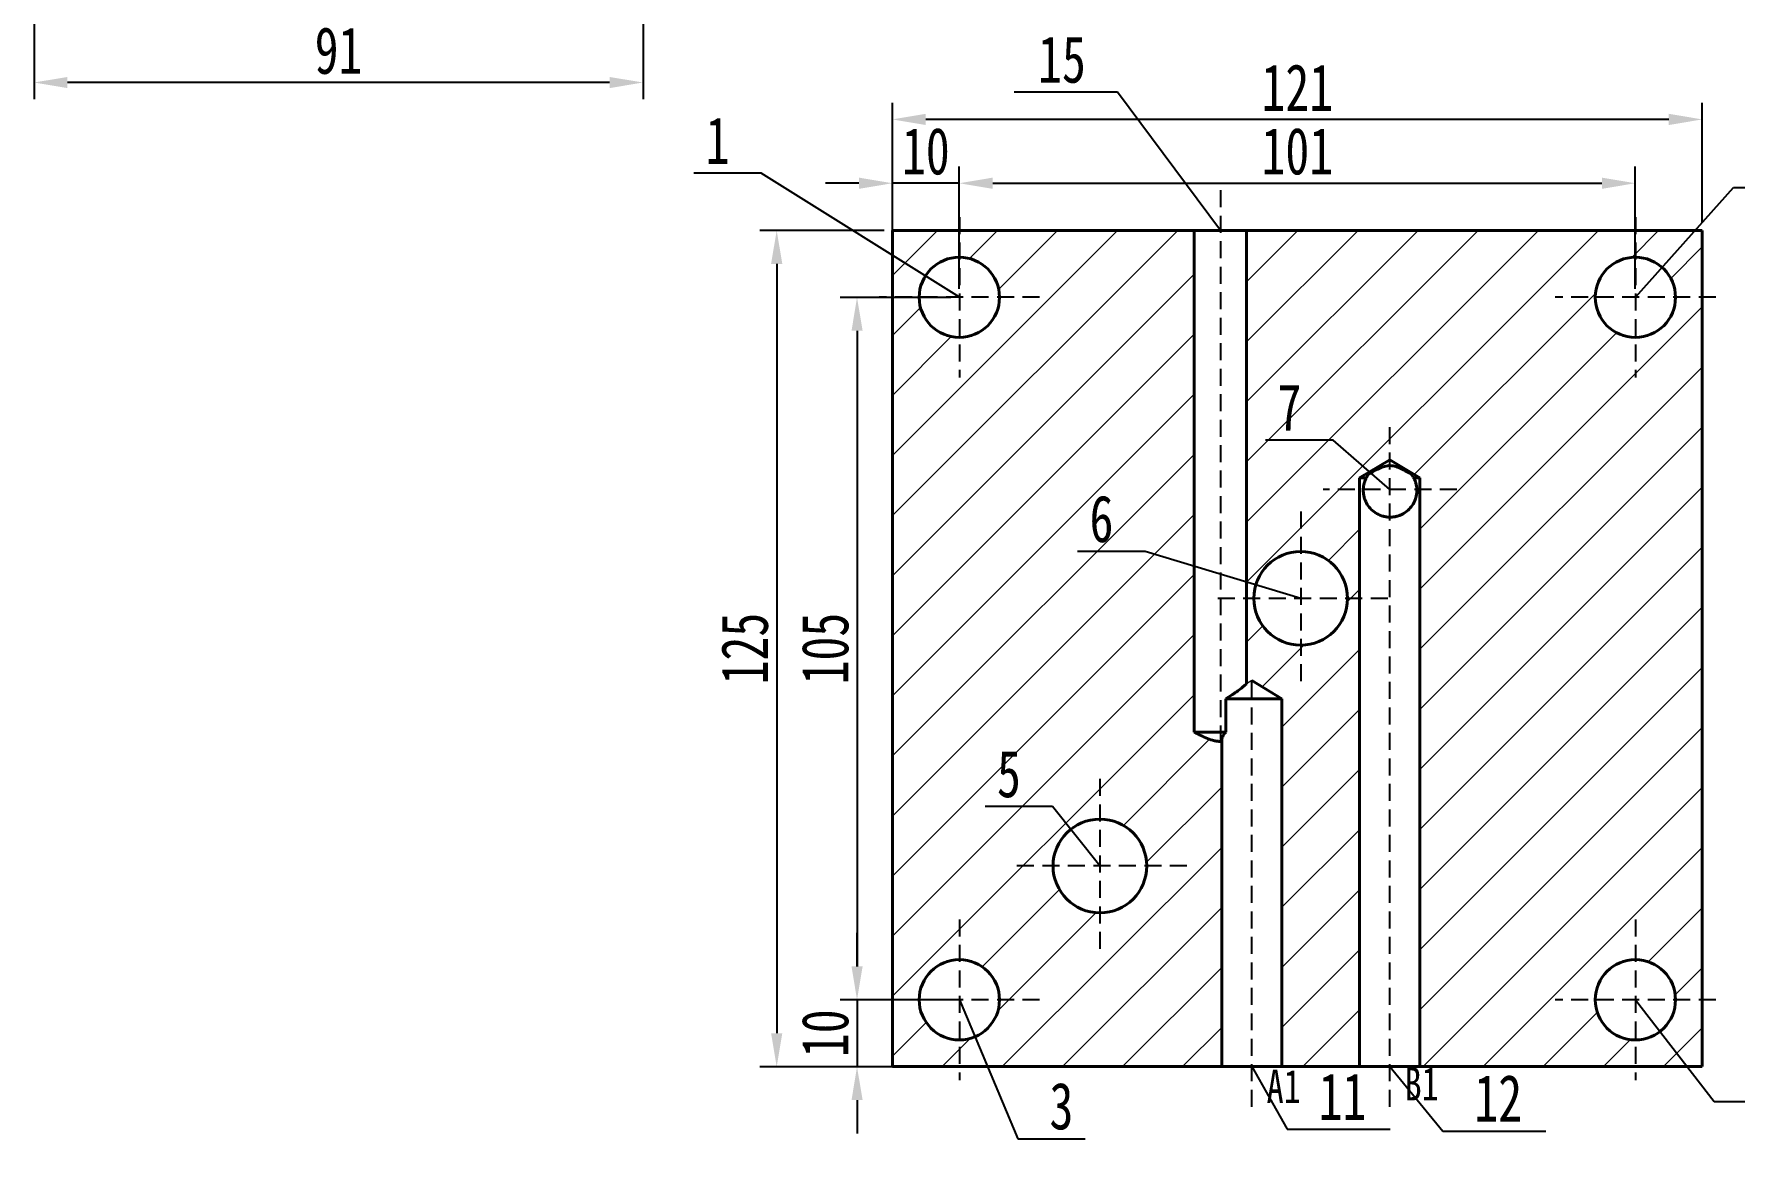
# Model space of a CAD drawing. Header units: millimetres. Extents: x 786 to 1206, y 249 to 546.
# Drawn here: x 939.4 to 1066.5, y 348.2 to 431.1 of the extents above; entities that cross this region are included whole.
import ezdxf
from ezdxf import colors
from ezdxf.entities.mleader import LeaderData, LeaderLine
from ezdxf.math import Vec2, Vec3

# ---------------------------------------------------------------- set-up
doc = ezdxf.new("R2010")
doc.units = ezdxf.units.MM
doc.linetypes.add('HIDDEN', pattern=[1.905, 1.27, -0.635])
doc.styles.get("Standard").update_dxf_attribs({"font": '', "height": 3.5})
doc.styles.get('Standard').set_extended_font_data('HYSWLongFangSong')
doc.dimstyles.new('ISO-25', dxfattribs={"dimtxt": 2.5, "dimasz": 2.5, "dimexe": 1.25, "dimexo": 0.625, "dimtad": 1, "dimtxsty": 'Standard', "dimcen": 2.5, "dimadec": 0, "dimazin": 0, "dimtfac": 1, "dimtmove": 0, "dimatfit": 3, "dimfxl": 1, "dimarcsym": 0})
pattern_1 = [(45, (772.1496, 262.5346), (-2.245064, 2.245064), [])]

# ---------------------------------------------------------------- blocks, each defined once
blk = doc.blocks.new('*D76')
at = {"color": 0, "lineweight": -2, "transparency": 16777216}
for p, q in [((939.42, 481.5), (939.42, 426.27)), ((984.92, 481.5), (984.92, 426.27)), ((982.42, 427.52), (941.92, 427.52))]:
    blk.add_line(p, q, dxfattribs=at)
at = {"color": 0, "transparency": 16777216}
for points in [[(941.92, 427.93), (941.92, 427.1), (939.42, 427.52)], [(982.42, 427.93), (982.42, 427.1), (984.92, 427.52)]]:
    blk.add_solid(points, dxfattribs=at)
at = {"layer": 'Defpoints', "color": 0, "transparency": 16777216}
for p in [(939.42, 482.13), (984.92, 482.13), (939.42, 427.52)]:
    blk.add_point(p, dxfattribs=at)
at = {"color": 0, "transparency": 16777216, "insert": (962.17, 429.89), "char_height": 3.5, "attachment_point": 5}
blk.add_mtext('91', dxfattribs=at)
blk = doc.blocks.new('*D90')
at = {"color": 0, "lineweight": -2, "transparency": 16777216}
for p, q in [((1003.54, 417.09), (1003.54, 426.01)), ((1064.04, 417.09), (1064.04, 426.01)), ((1061.54, 424.76), (1006.04, 424.76))]:
    blk.add_line(p, q, dxfattribs=at)
at = {"color": 0, "transparency": 16777216}
for points in [[(1006.04, 425.18), (1006.04, 424.34), (1003.54, 424.76)], [(1061.54, 425.18), (1061.54, 424.34), (1064.04, 424.76)]]:
    blk.add_solid(points, dxfattribs=at)
at = {"layer": 'Defpoints', "color": 0, "transparency": 16777216}
for p in [(1003.54, 424.76), (1003.54, 416.46), (1064.04, 416.46)]:
    blk.add_point(p, dxfattribs=at)
at = {"color": 0, "transparency": 16777216, "insert": (1033.79, 427.14), "char_height": 3.5, "attachment_point": 5}
blk.add_mtext('121', dxfattribs=at)
blk = doc.blocks.new('*D91')
at = {"color": 0, "lineweight": -2, "transparency": 16777216}
for p, q in [((1008.54, 412.09), (1008.54, 421.24)), ((1059.04, 412.09), (1059.04, 421.24)), ((1011.04, 419.99), (1056.54, 419.99))]:
    blk.add_line(p, q, dxfattribs=at)
at = {"color": 0, "transparency": 16777216}
for points in [[(1011.04, 420.41), (1011.04, 419.57), (1008.54, 419.99)], [(1056.54, 420.41), (1056.54, 419.57), (1059.04, 419.99)]]:
    blk.add_solid(points, dxfattribs=at)
at = {"layer": 'Defpoints', "color": 0, "transparency": 16777216}
for p in [(1059.04, 419.99), (1008.54, 411.46), (1059.04, 411.46)]:
    blk.add_point(p, dxfattribs=at)
at = {"color": 0, "transparency": 16777216, "insert": (1033.79, 422.37), "char_height": 3.5, "attachment_point": 5}
blk.add_mtext('101', dxfattribs=at)
blk = doc.blocks.new('*D92')
at = {"color": 0, "lineweight": -2, "transparency": 16777216}
for p, q in [((1003.54, 412.09), (1003.54, 421.24)), ((1008.54, 412.09), (1008.54, 421.24)), ((1001.04, 419.99), (998.54, 419.99)), ((1008.54, 419.99), (1003.54, 419.99)), ((1011.04, 419.99), (1013.54, 419.99))]:
    blk.add_line(p, q, dxfattribs=at)
at = {"color": 0, "transparency": 16777216}
for points in [[(1001.04, 420.41), (1001.04, 419.57), (1003.54, 419.99)], [(1011.04, 420.41), (1011.04, 419.57), (1008.54, 419.99)]]:
    blk.add_solid(points, dxfattribs=at)
at = {"layer": 'Defpoints', "color": 0, "transparency": 16777216}
for p in [(1003.54, 419.99), (1003.54, 411.46), (1008.54, 411.46)]:
    blk.add_point(p, dxfattribs=at)
at = {"color": 0, "transparency": 16777216, "insert": (1006.04, 422.37), "char_height": 3.5, "attachment_point": 5}
blk.add_mtext('10', dxfattribs=at)
blk = doc.blocks.new('*D93')
at = {"color": 0, "lineweight": -2, "transparency": 16777216}
for p, q in [((1000.9, 361.46), (1000.9, 363.96)), ((1007.92, 358.96), (999.65, 358.96)), ((1000.9, 358.96), (1000.9, 353.96)), ((1007.92, 353.96), (999.65, 353.96)), ((1000.9, 351.46), (1000.9, 348.96))]:
    blk.add_line(p, q, dxfattribs=at)
at = {"color": 0, "transparency": 16777216}
for points in [[(1000.49, 361.46), (1001.32, 361.46), (1000.9, 358.96)], [(1000.49, 351.46), (1001.32, 351.46), (1000.9, 353.96)]]:
    blk.add_solid(points, dxfattribs=at)
at = {"layer": 'Defpoints', "color": 0, "transparency": 16777216}
for p in [(1008.54, 358.96), (1000.9, 353.96), (1008.54, 353.96)]:
    blk.add_point(p, dxfattribs=at)
at = {"color": 0, "transparency": 16777216, "insert": (998.53, 356.46), "char_height": 3.5, "attachment_point": 5, "rotation": 90}
blk.add_mtext('10', dxfattribs=at)
blk = doc.blocks.new('*D88')
at = {"color": 0, "lineweight": -2, "transparency": 16777216}
for p, q in [((1002.92, 416.46), (993.65, 416.46)), ((994.9, 413.96), (994.9, 356.46)), ((1002.92, 353.96), (993.65, 353.96))]:
    blk.add_line(p, q, dxfattribs=at)
at = {"color": 0, "transparency": 16777216}
for points in [[(994.48, 413.96), (995.32, 413.96), (994.9, 416.46)], [(994.48, 356.46), (995.32, 356.46), (994.9, 353.96)]]:
    blk.add_solid(points, dxfattribs=at)
at = {"layer": 'Defpoints', "color": 0, "transparency": 16777216}
for p in [(1003.54, 416.46), (994.9, 353.96), (1003.54, 353.96)]:
    blk.add_point(p, dxfattribs=at)
at = {"color": 0, "transparency": 16777216, "insert": (992.52, 385.21), "char_height": 3.5, "attachment_point": 5, "rotation": 90}
blk.add_mtext('125', dxfattribs=at)
blk = doc.blocks.new('*D89')
at = {"color": 0, "lineweight": -2, "transparency": 16777216}
for p, q in [((1007.92, 411.46), (999.65, 411.46)), ((1000.9, 408.96), (1000.9, 361.46)), ((1007.92, 358.96), (999.65, 358.96))]:
    blk.add_line(p, q, dxfattribs=at)
at = {"color": 0, "transparency": 16777216}
for points in [[(1000.49, 408.96), (1001.32, 408.96), (1000.9, 411.46)], [(1000.49, 361.46), (1001.32, 361.46), (1000.9, 358.96)]]:
    blk.add_solid(points, dxfattribs=at)
at = {"layer": 'Defpoints', "color": 0, "transparency": 16777216}
for p in [(1008.54, 411.46), (1000.9, 358.96), (1008.54, 358.96)]:
    blk.add_point(p, dxfattribs=at)
at = {"color": 0, "transparency": 16777216, "insert": (998.53, 385.21), "char_height": 3.5, "attachment_point": 5, "rotation": 90}
blk.add_mtext('105', dxfattribs=at)
blk = doc.blocks.new('_None')

msp = doc.modelspace()

# ---------------------------------------------------------------- hatches: boundary and pattern name
at = {"linetype": 'Continuous', "lineweight": 0}
h = msp.add_hatch(dxfattribs=at)
h.set_pattern_fill('ANSI31', style=0)
h.set_pattern_definition(pattern_1)
edge = h.paths.add_edge_path(flags=0)
edge.add_line((1028.1437, 353.9629), (1028.1437, 378.2746))
edge.add_spline(control_points=[(1028.1437, 378.2746), (1028.0932, 378.2718), (1028.0426, 378.2712), (1027.9921, 378.2726), (1027.7401, 378.2797), (1027.4893, 378.3419), (1027.2515, 378.4254), (1026.872, 378.5587), (1026.5101, 378.7398), (1026.1531, 378.9252), (1026.129, 378.9377), (1026.105, 378.9503), (1026.0809, 378.9629)], knot_values=[0.02524257, 0.02524257, 0.02524257, 0.02524257, 0.02554286, 0.02554286, 0.02554286, 0.02705318, 0.02705318, 0.02705318, 0.02945124, 0.02945124, 0.02945124, 0.02961277, 0.02961277, 0.02961277, 0.02961277], weights=[1, 1, 1, 1, 1, 1, 1, 1, 1, 1, 1, 1, 1], degree=3, periodic=0)
edge.add_line((1026.0809, 378.9629), (1026.0809, 416.4629))
edge.add_line((1026.0809, 416.4629), (1003.5437, 416.4629))
edge.add_line((1003.5437, 416.4629), (1003.5437, 353.9629))
edge.add_line((1003.5437, 353.9629), (1028.1437, 353.9629))
edge = h.paths.add_edge_path(flags=0)
edge.add_arc((1008.5437, 411.4629), 3, 0, 360)
edge = h.paths.add_edge_path(flags=0)
edge.add_arc((1008.5437, 358.9629), 3, 0, 360)
edge = h.paths.add_edge_path(flags=0)
edge.add_arc((1019.0437, 368.9629), 3.5, 0, 360)
h = msp.add_hatch(dxfattribs=at)
h.set_pattern_fill('ANSI31', style=0)
h.set_pattern_definition(pattern_1)
h.paths.add_polyline_path([(1038.4437, 397.9629), (1040.6937, 399.3148), (1042.9437, 397.9629), (1042.9437, 353.9629), (1064.0437, 353.9629), (1064.0437, 416.4629), (1030.0065, 416.4629), (1030.0065, 382.5821), (1030.3937, 382.8148), (1032.6437, 381.4629), (1032.6437, 353.9629), (1038.4437, 353.9629)], flags=0)
edge = h.paths.add_edge_path(flags=0)
edge.add_arc((1059.0437, 411.4629), 3, 0, 360)
edge = h.paths.add_edge_path(flags=0)
edge.add_arc((1059.0437, 358.9629), 3, 0, 360)
edge = h.paths.add_edge_path(flags=0)
edge.add_arc((1034.0437, 388.9629), 3.5, 0, 360)

# ---------------------------------------------------------------- linework, layer by layer
at = {"linetype": 'HIDDEN'}
for p, q in [((1028.0437, 419.4629), (1028.0437, 378.2719)), ((1008.5437, 417.4629), (1008.5437, 405.4629)), ((1059.0437, 417.4629), (1059.0437, 405.4629)), ((1014.5437, 411.4629), (1002.5437, 411.4629)), ((1065.0437, 411.4629), (1053.0437, 411.4629)), ((1040.6937, 350.9629), (1040.6937, 402.3148)), ((1045.7164, 397.1106), (1035.7194, 397.1106)), ((1034.0437, 395.4629), (1034.0437, 382.4629)), ((1040.5437, 388.9629), (1027.5437, 388.9629)), ((1030.3937, 350.9629), (1030.3937, 382.8148)), ((1019.0437, 375.4629), (1019.0437, 362.4629)), ((1025.5437, 368.9629), (1012.5437, 368.9629)), ((1008.5437, 364.9629), (1008.5437, 352.9629)), ((1059.0437, 364.9629), (1059.0437, 352.9629)), ((1014.5437, 358.9629), (1002.5437, 358.9629)), ((1065.0437, 358.9629), (1053.0437, 358.9629))]:
    msp.add_line(p, q, dxfattribs=at)
at = {"color": 7, "linetype": 'Continuous', "lineweight": 40}
for p, q in [((1003.5437, 416.4629), (1026.0809, 416.4629)), ((1003.5437, 353.9629), (1003.5437, 416.4629)), ((1026.0809, 416.4629), (1026.0809, 378.9629)), ((1030.0065, 416.4629), (1026.0809, 416.4629)), ((1030.0065, 382.5821), (1030.0065, 416.4629)), ((1030.0065, 416.4629), (1064.0437, 416.4629)), ((1064.0437, 416.4629), (1064.0437, 353.9629)), ((1040.6937, 399.3148), (1038.4437, 397.9629)), ((1042.9437, 397.9629), (1040.6937, 399.3148)), ((1038.4437, 397.9629), (1038.4437, 353.9629)), ((1038.4437, 397.9629), (1038.947, 397.9629)), ((1042.4889, 397.9629), (1042.9437, 397.9629)), ((1042.9437, 353.9629), (1042.9437, 397.9629)), ((1032.6437, 381.4629), (1030.3937, 382.8148)), ((1028.4394, 378.9629), (1028.4394, 381.4629)), ((1028.4394, 381.4629), (1032.6437, 381.4629)), ((1032.6437, 353.9629), (1032.6437, 381.4629)), ((1028.4394, 378.9629), (1026.0809, 378.9629)), ((1028.1437, 378.2746), (1028.1437, 353.9629)), ((1028.1437, 353.9629), (1003.5437, 353.9629)), ((1028.1437, 353.9629), (1032.6437, 353.9629)), ((1038.4437, 353.9629), (1032.6437, 353.9629)), ((1038.4437, 353.9629), (1042.9437, 353.9629)), ((1064.0437, 353.9629), (1042.9437, 353.9629))]:
    msp.add_line(p, q, dxfattribs=at)
at = {"color": 7, "linetype": 'Continuous', "lineweight": 15}
msp.add_line((1030.3937, 382.8148), (1030.0065, 382.5821), dxfattribs=at)
at = {"color": 7, "linetype": 'Continuous', "lineweight": 40}
for centre, radius in [((1008.5437, 411.4629), 3), ((1059.0437, 411.4629), 3), ((1034.0437, 388.9629), 3.5), ((1019.0437, 368.9629), 3.5), ((1008.5437, 358.9629), 3), ((1059.0437, 358.9629), 3)]:
    msp.add_circle(centre, radius, dxfattribs=at)
for points, knots in [([(1042.4889, 397.9629), (1042.5259, 397.8924), (1042.5588, 397.8196), (1042.6165, 397.6676), (1042.6415, 397.5878), (1042.6819, 397.4213), (1042.6972, 397.335), (1042.7165, 397.153), (1042.7199, 397.0596), (1042.7137, 396.8738), (1042.704, 396.7819), (1042.674, 396.6072), (1042.6535, 396.5232), (1042.6046, 396.3647), (1042.576, 396.2892), (1042.5107, 396.1432), (1042.4738, 396.0726), (1042.3527, 395.8707), (1042.2579, 395.7475), (1042.0354, 395.5204), (1041.9065, 395.4162), (1041.6918, 395.2846), (1041.6164, 395.2445), (1041.4567, 395.1729), (1041.373, 395.1417), (1041.2014, 395.0907), (1041.113, 395.0707), (1040.9301, 395.0426), (1040.8372, 395.0349), (1040.6526, 395.0324), (1040.5603, 395.0375), (1040.3757, 395.0608), (1040.2851, 395.0788), (1040.0228, 395.1495), (1039.8573, 395.22), (1039.5618, 395.3925), (1039.4287, 395.496), (1039.1986, 395.7229), (1039.0995, 395.8475), (1038.9307, 396.1215), (1038.863, 396.267), (1038.7862, 396.5085), (1038.7649, 396.5934), (1038.7336, 396.7685), (1038.7233, 396.861), (1038.7158, 397.0461), (1038.7186, 397.1384), (1038.7368, 397.3224), (1038.7519, 397.4104), (1038.7919, 397.5792), (1038.8171, 397.6608), (1038.8757, 397.8165), (1038.9093, 397.891), (1038.947, 397.9629)], [0, 0, 0, 0, 0.03125, 0.03125, 0.0625, 0.0625, 0.09375, 0.09375, 0.125, 0.125, 0.15625, 0.15625, 0.1875, 0.1875, 0.21875, 0.21875, 0.25, 0.25, 0.3125, 0.3125, 0.375, 0.375, 0.40625, 0.40625, 0.4375, 0.4375, 0.46875, 0.46875, 0.5, 0.5, 0.53125, 0.53125, 0.5625, 0.5625, 0.625, 0.625, 0.6875, 0.6875, 0.75, 0.75, 0.8125, 0.8125, 0.84375, 0.84375, 0.875, 0.875, 0.90625, 0.90625, 0.9375, 0.9375, 0.96875, 0.96875, 1, 1, 1, 1]), ([(1039.1432, 398.2665), (1039.2653, 398.3401), (1039.3887, 398.4121), (1039.6394, 398.5505), (1039.7667, 398.6169), (1040.0285, 398.7371), (1040.1628, 398.7912), (1040.4459, 398.8694), (1040.5896, 398.8906), (1040.8095, 398.8843), (1040.8827, 398.8759), (1041.0258, 398.849), (1041.0963, 398.8305), (1041.3052, 398.7641), (1041.4401, 398.7061), (1041.7016, 398.5803), (1041.829, 398.5119), (1042.0802, 398.3703), (1042.2043, 398.2968), (1042.3262, 398.2225)], [0, 0, 0, 0, 0.125, 0.125, 0.25, 0.25, 0.375, 0.375, 0.5, 0.5, 0.5625, 0.5625, 0.625, 0.625, 0.75, 0.75, 0.875, 0.875, 1, 1, 1, 1]), ([(1028.4394, 381.4629), (1028.6039, 381.5574), (1028.7613, 381.6524), (1028.987, 381.7968), (1029.0604, 381.8452), (1029.2035, 381.943), (1029.2735, 381.9926), (1029.4739, 382.1399), (1029.5957, 382.2374), (1029.7617, 382.3794), (1029.8142, 382.4261), (1029.9146, 382.5138), (1029.9617, 382.5552), (1030.0065, 382.5821)], [0, 0, 0, 0, 0.25, 0.25, 0.375, 0.375, 0.5, 0.5, 0.75, 0.75, 0.875, 0.875, 1, 1, 1, 1]), ([(1026.0809, 378.9629), (1026.2434, 378.8777), (1026.4069, 378.7944), (1026.7373, 378.6354), (1026.9041, 378.5595), (1027.2452, 378.424), (1027.4198, 378.3643), (1027.6866, 378.3041), (1027.7766, 378.2889), (1027.9592, 378.2716), (1028.0524, 378.2696), (1028.1437, 378.2746)], [0, 0, 0, 0, 0.25, 0.25, 0.5, 0.5, 0.75, 0.75, 0.875, 0.875, 1, 1, 1, 1]), ([(1028.1437, 378.2746), (1028.1437, 378.3901), (1028.1691, 378.5083), (1028.268, 378.7379), (1028.3412, 378.8506), (1028.4394, 378.9629)], [0, 0, 0, 0, 0.5, 0.5, 1, 1, 1, 1])]:
    msp.add_open_spline(points, degree=3, knots=knots, dxfattribs=at)
for points in [[(1038.947, 397.9629), (1039.0017, 398.0671), (1039.0673, 398.1695), (1039.1432, 398.2665)], [(1042.3262, 398.2225), (1042.3866, 398.1407), (1042.4417, 398.0528), (1042.4889, 397.9629)]]:
    msp.add_open_spline(points, degree=3, dxfattribs=at)

# ---------------------------------------------------------------- texts
at = {"char_height": 2.5, "attachment_point": 1}
for s, insert in [('A1', (1031.4951, 353.7456)), ('B1', (1041.802, 353.9336))]:
    msp.add_mtext_dynamic_manual_height_columns(s, width=1.784796, gutter_width=17.5, heights=[0], dxfattribs=dict(at, insert=insert))

# ---------------------------------------------------------------- dimensions: what is measured, and where the dimension line sits
for base, p1, p2, override, picture, middle in [((939.4211, 427.5152), (984.9211, 482.1289), (939.4211, 482.1289), {"dimtxt": 3.5, "dimlfac": 2, "dimcen": -2.5, "dimtmove": 1, "dimatfit": 0, "dimfxl": 1.25}, '*D76', (962.1711, 429.8902)), ((1003.5437, 424.7609), (1064.0437, 416.4629), (1003.5437, 416.4629), {"dimtxt": 3.5, "dimtoh": 1, "dimlfac": 2, "dimcen": -2.5, "dimatfit": 0, "dimfxl": 1.25}, '*D90', (1033.7937, 427.1359)), ((1059.0437, 419.9915), (1008.5437, 411.4629), (1059.0437, 411.4629), {"dimtxt": 3.5, "dimtoh": 1, "dimlfac": 2, "dimcen": -2.5, "dimatfit": 0, "dimfxl": 1.25}, '*D91', (1033.7937, 422.3665))]:
    dim = msp.add_linear_dim(base=base, p1=p1, p2=p2, dimstyle='ISO-25', override=override)
    dim.commit()
    dim.dimension.update_dxf_attribs({"geometry": picture, "text_midpoint": middle})
dim = msp.add_linear_dim(base=(1003.5437, 419.9915), p1=(1008.5437, 411.4629), p2=(1003.5437, 411.4629), dimstyle='ISO-25', override={"dimtxt": 3.5, "dimtoh": 1, "dimlfac": 2, "dimcen": -2.5, "dimatfit": 0, "dimfxl": 1.25})
dim.commit()
dim.dimension.update_dxf_attribs({"geometry": '*D92', "text_midpoint": (1006.0437, 419.9915), "dimtype": 160})
for base, p1, p2, picture, middle in [((994.8993, 353.9629), (1003.5437, 416.4629), (1003.5437, 353.9629), '*D88', (992.5243, 385.2129)), ((1000.9046, 358.9629), (1008.5437, 411.4629), (1008.5437, 358.9629), '*D89', (998.5296, 385.2129))]:
    dim = msp.add_linear_dim(base=base, p1=p1, p2=p2, angle=90, dimstyle='ISO-25', override={"dimtxt": 3.5, "dimtoh": 1, "dimlfac": 2, "dimcen": -2.5, "dimatfit": 0, "dimfxl": 1.25})
    dim.commit()
    dim.dimension.update_dxf_attribs({"geometry": picture, "text_midpoint": middle})
dim = msp.add_linear_dim(base=(1000.9046, 353.9629), p1=(1008.5437, 358.9629), p2=(1008.5437, 353.9629), angle=90, dimstyle='ISO-25', override={"dimtxt": 3.5, "dimtoh": 1, "dimlfac": 2, "dimcen": -2.5, "dimatfit": 0, "dimfxl": 1.25})
dim.commit()
dim.dimension.update_dxf_attribs({"geometry": '*D93', "text_midpoint": (1000.9046, 356.4629), "dimtype": 160})

# ---------------------------------------------------------------- leaders
ml = msp.add_multileader_mtext('Standard')
ml.set_content('15', color=256)
ml.set_leader_properties()
ml.set_arrow_properties(name='NONE')
ml.build(insert=Vec2(0, 0))
ml.multileader.update_dxf_attribs({"text_left_attachment_type": 6, "text_right_attachment_type": 6, "dogleg_length": 0.36})
ctx = ml.context
ctx.base_point, ctx.char_height, ctx.plane_origin = Vec3(1013.2934, 426.8043), 3.5, Vec3(1028.0437, 416.4629)
ctx.left_attachment, ctx.right_attachment, ctx.text_align_type = 6, 6, 2
notes = []
notes.append((ctx, [(0, (1, 1, 0), (1020.3555, 426.8043), (-1, 0), 0.36, [(0, [(1028.0437, 416.4629)], 0, [])])]))
ctx.mtext.insert, ctx.mtext.alignment, ctx.mtext.flow_direction = Vec3(1017.9955, 431.0043), 3, 5
ml = msp.add_multileader_mtext('Standard')
ml.set_content('1', color=256)
ml.set_leader_properties()
ml.set_arrow_properties(name='NONE')
ml.build(insert=Vec2(0, 0))
ml.multileader.update_dxf_attribs({"text_left_attachment_type": 6, "text_right_attachment_type": 6, "dogleg_length": 0.36})
ctx = ml.context
ctx.base_point, ctx.char_height, ctx.plane_origin = Vec3(988.9601, 420.7364), 3.5, Vec3(1008.5437, 411.4629)
ctx.left_attachment, ctx.right_attachment, ctx.text_align_type = 6, 6, 2
notes.append((ctx, [(0, (1, 1, 0), (993.7362, 420.7364), (-1, 0), 0.36, [(0, [(1008.5437, 411.4629)], 0, [])])]))
ctx.mtext.insert, ctx.mtext.alignment, ctx.mtext.flow_direction = Vec3(991.3762, 424.9364), 3, 5
ml = msp.add_multileader_mtext('Standard')
ml.set_content('2', color=256)
ml.set_leader_properties()
ml.set_arrow_properties(name='NONE')
ml.build(insert=Vec2(0, 0))
ml.multileader.update_dxf_attribs({"text_left_attachment_type": 6, "text_right_attachment_type": 6, "dogleg_length": 0.36})
ctx = ml.context
ctx.base_point, ctx.char_height, ctx.plane_origin = Vec3(1066.7396, 419.6834), 3.5, Vec3(1059.0437, 411.4629)
ctx.left_attachment, ctx.right_attachment = 6, 6
notes.append((ctx, [(0, (1, 1, 0), (1066.3796, 419.6834), (1, 0), 0.36, [(0, [(1059.0437, 411.4629)], 0, [])])]))
ctx.mtext.insert, ctx.mtext.flow_direction = Vec3(1068.7396, 423.8834), 5
ml = msp.add_multileader_mtext('Standard')
ml.set_content('7', color=256)
ml.set_leader_properties()
ml.set_arrow_properties(name='NONE')
ml.build(insert=Vec2(0, 0))
ml.multileader.update_dxf_attribs({"text_left_attachment_type": 6, "text_right_attachment_type": 6, "dogleg_length": 0.36})
ctx = ml.context
ctx.base_point, ctx.char_height, ctx.plane_origin = Vec3(1030.6922, 400.788), 3.5, Vec3(1040.6937, 397.1106)
ctx.left_attachment, ctx.right_attachment, ctx.text_align_type = 6, 6, 2
notes.append((ctx, [(0, (1, 1, 0), (1036.4571, 400.788), (-1, 0), 0.36, [(0, [(1040.6937, 397.1106)], 0, [])])]))
ctx.mtext.insert, ctx.mtext.alignment, ctx.mtext.flow_direction = Vec3(1034.0971, 404.988), 3, 5
ml = msp.add_multileader_mtext('Standard')
ml.set_content('6', color=256)
ml.set_leader_properties()
ml.set_arrow_properties(name='NONE')
ml.build(insert=Vec2(0, 0))
ml.multileader.update_dxf_attribs({"text_left_attachment_type": 6, "text_right_attachment_type": 6, "dogleg_length": 0.36})
ctx = ml.context
ctx.base_point, ctx.char_height, ctx.plane_origin = Vec3(1016.8499, 392.4685), 3.5, Vec3(1034.0437, 388.9629)
ctx.left_attachment, ctx.right_attachment, ctx.text_align_type = 6, 6, 2
notes.append((ctx, [(0, (1, 1, 0), (1022.4141, 392.4685), (-1, 0), 0.36, [(0, [(1034.0437, 388.9629)], 0, [])])]))
ctx.mtext.insert, ctx.mtext.alignment, ctx.mtext.flow_direction = Vec3(1020.0541, 396.6685), 3, 5
ml = msp.add_multileader_mtext('Standard')
ml.set_content('5', color=256)
ml.set_leader_properties()
ml.set_arrow_properties(name='NONE')
ml.build(insert=Vec2(0, 0))
ml.multileader.update_dxf_attribs({"text_left_attachment_type": 6, "text_right_attachment_type": 6, "dogleg_length": 0.36})
ctx = ml.context
ctx.base_point, ctx.char_height, ctx.plane_origin = Vec3(1009.9365, 373.4007), 3.5, Vec3(1019.0437, 368.9629)
ctx.left_attachment, ctx.right_attachment, ctx.text_align_type = 6, 6, 2
notes.append((ctx, [(0, (1, 1, 0), (1015.5007, 373.4007), (-1, 0), 0.36, [(0, [(1019.0437, 368.9629)], 0, [])])]))
ctx.mtext.insert, ctx.mtext.alignment, ctx.mtext.flow_direction = Vec3(1013.1407, 377.6007), 3, 5
ml = msp.add_multileader_mtext('Standard')
ml.set_content('3', color=256)
ml.set_leader_properties()
ml.set_arrow_properties(name='NONE')
ml.build(insert=Vec2(0, 0))
ml.multileader.update_dxf_attribs({"text_left_attachment_type": 6, "text_right_attachment_type": 6, "dogleg_length": 0.36})
ctx = ml.context
ctx.base_point, ctx.char_height, ctx.plane_origin = Vec3(1013.2785, 348.5758), 3.5, Vec3(1008.5437, 358.9629)
ctx.left_attachment, ctx.right_attachment = 6, 6
notes.append((ctx, [(0, (1, 1, 0), (1012.9185, 348.5758), (1, 0), 0.36, [(0, [(1008.5437, 358.9629)], 0, [])])]))
ctx.mtext.insert, ctx.mtext.flow_direction = Vec3(1015.2785, 352.7758), 5
ml = msp.add_multileader_mtext('Standard')
ml.set_content('4', color=256)
ml.set_leader_properties()
ml.set_arrow_properties(name='NONE')
ml.build(insert=Vec2(0, 0))
ml.multileader.update_dxf_attribs({"text_left_attachment_type": 6, "text_right_attachment_type": 6, "dogleg_length": 0.36})
ctx = ml.context
ctx.base_point, ctx.char_height, ctx.plane_origin = Vec3(1065.2816, 351.365), 3.5, Vec3(1059.0437, 358.9629)
ctx.left_attachment, ctx.right_attachment = 6, 6
notes.append((ctx, [(0, (1, 1, 0), (1064.9216, 351.365), (1, 0), 0.36, [(0, [(1059.0437, 358.9629)], 0, [])])]))
ctx.mtext.insert, ctx.mtext.flow_direction = Vec3(1067.2816, 355.565), 5
ml = msp.add_multileader_mtext('Standard')
ml.set_content('11', color=256)
ml.set_leader_properties()
ml.set_arrow_properties(name='NONE')
ml.build(insert=Vec2(0, 0))
ml.multileader.update_dxf_attribs({"text_left_attachment_type": 6, "text_right_attachment_type": 6, "dogleg_length": 0.36})
ctx = ml.context
ctx.base_point, ctx.char_height, ctx.plane_origin = Vec3(1033.3805, 349.2868), 3.5, Vec3(1030.3937, 353.9629)
ctx.left_attachment, ctx.right_attachment = 6, 6
notes.append((ctx, [(0, (1, 1, 0), (1033.0205, 349.2868), (1, 0), 0.36, [(0, [(1030.3937, 353.9629)], 0, [])])]))
ctx.mtext.insert, ctx.mtext.flow_direction = Vec3(1035.3805, 353.4868), 5
ml = msp.add_multileader_mtext('Standard')
ml.set_content('12', color=256)
ml.set_leader_properties()
ml.set_arrow_properties(name='NONE')
ml.build(insert=Vec2(0, 0))
ml.multileader.update_dxf_attribs({"text_left_attachment_type": 6, "text_right_attachment_type": 6, "dogleg_length": 0.36})
ctx = ml.context
ctx.base_point, ctx.char_height, ctx.plane_origin = Vec3(1045.0136, 349.1524), 3.5, Vec3(1040.6937, 353.9629)
ctx.left_attachment, ctx.right_attachment = 6, 6
notes.append((ctx, [(0, (1, 1, 0), (1044.6536, 349.1524), (1, 0), 0.36, [(0, [(1040.6937, 353.9629)], 0, [])])]))
ctx.mtext.insert, ctx.mtext.flow_direction = Vec3(1047.0136, 353.3524), 5
for ctx, leaders in notes:
    for number, flags, end, landing, length, lines in leaders:
        leader = LeaderData()
        leader.index, (leader.has_last_leader_line, leader.has_dogleg_vector, leader.attachment_direction) = number, flags
        leader.last_leader_point, leader.dogleg_vector, leader.dogleg_length = Vec3(end), Vec3(landing), length
        for number, points, colour, breaks in lines:
            line = LeaderLine()
            line.index, line.vertices, line.color, line.breaks = number, Vec3.list(points), colors.encode_raw_color(colour), breaks
            leader.lines.append(line)
        ctx.leaders.append(leader)

doc.saveas('drawing.dxf')
